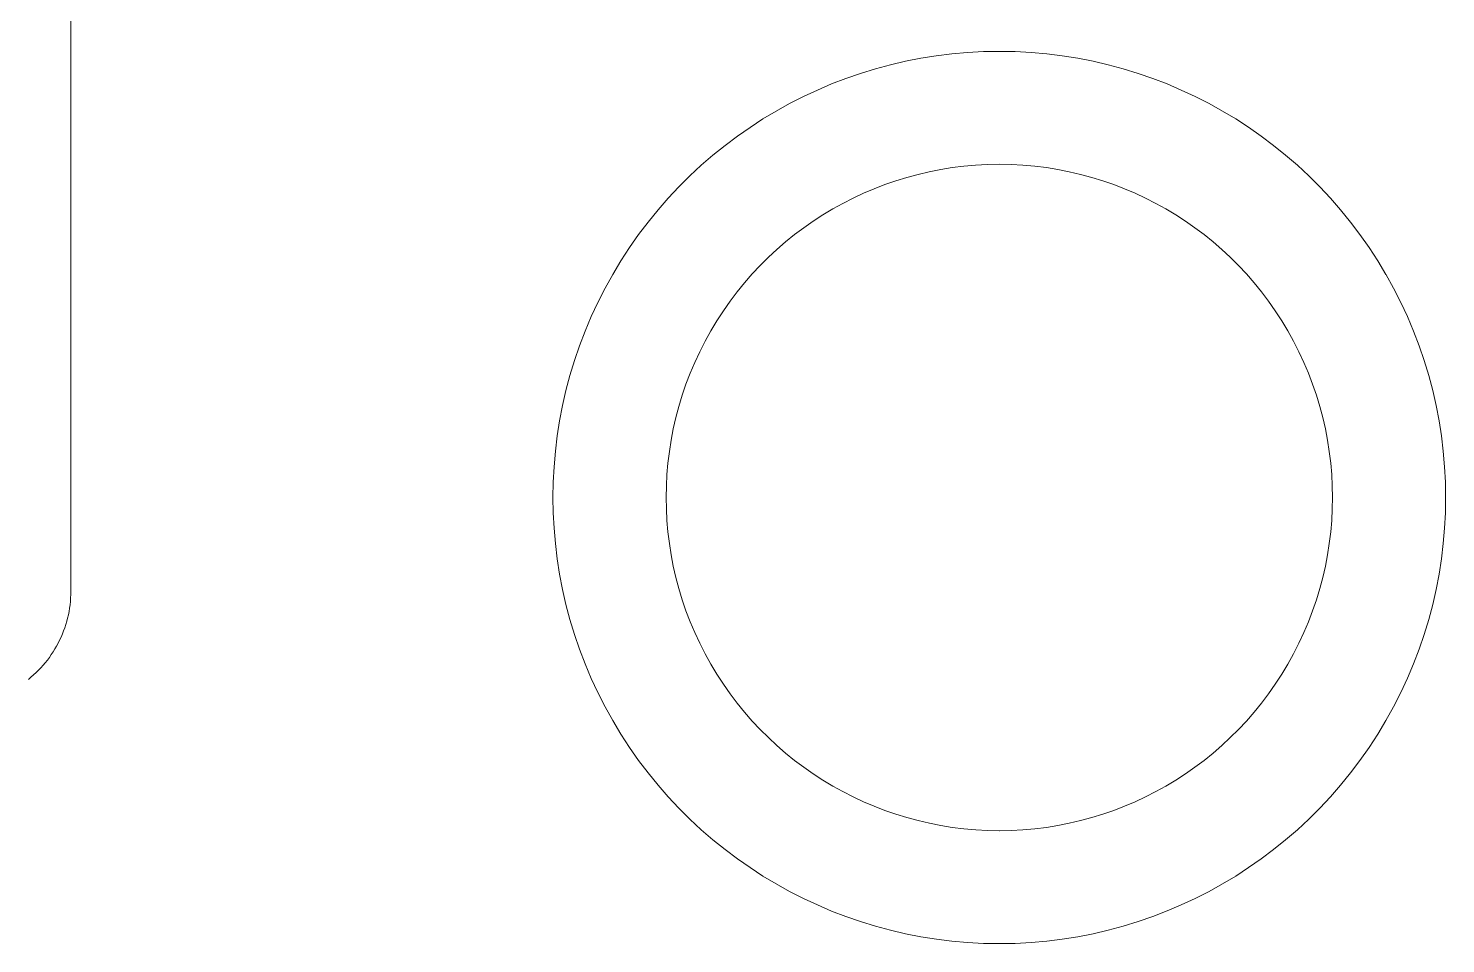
# Model space of a CAD drawing. Header units: centimetres. Extents: x -75 to 51, y -4 to 64.
# Drawn here: x -0.204 to 3.638, y -3.904 to -1.423 of the extents above; entities that cross this region are included whole.
import ezdxf

# ---------------------------------------------------------------- set-up
doc = ezdxf.new("R2010")
doc.units = ezdxf.units.CM
doc.header["$MEASUREMENT"] = 0
doc.layers.add('layer 1', color=7, linetype='Continuous')

msp = doc.modelspace()

# ---------------------------------------------------------------- linework, layer by layer
at = {"layer": 'layer 1', "color": 1, "lineweight": 20}
for points in [[(-0.0885, 2.03473), (-0.0885, 2.03473), (-0.0885, -2.9484), (-0.0885, -2.9484)], [(2.42792, -1.4857), (2.42792, -1.4857), (2.42792, -1.4857), (2.42792, -1.4857)], [(2.42792, -1.79178), (2.42792, -1.79178), (2.42792, -1.79178), (2.42792, -1.79178)]]:
    msp.add_open_spline(points, degree=3, dxfattribs=at)
for points in [[(2.42792, -1.4857), (2.42792, -1.4857), (2.38482, -1.48646), (2.38482, -1.48646), (2.38482, -1.48646), (2.38482, -1.48646), (2.34198, -1.48872), (2.34198, -1.48872), (2.34198, -1.48872), (2.34198, -1.48872), (2.29942, -1.49247), (2.29942, -1.49247), (2.29942, -1.49247), (2.29942, -1.49247), (2.25718, -1.4977), (2.25718, -1.4977), (2.25718, -1.4977), (2.25718, -1.4977), (2.21529, -1.5044), (2.21529, -1.5044), (2.21529, -1.5044), (2.21529, -1.5044), (2.17378, -1.51254), (2.17378, -1.51254), (2.17378, -1.51254), (2.17378, -1.51254), (2.13269, -1.5221), (2.13269, -1.5221), (2.13269, -1.5221), (2.13269, -1.5221), (2.09205, -1.53306), (2.09205, -1.53306), (2.09205, -1.53306), (2.09205, -1.53306), (2.0519, -1.5454), (2.0519, -1.5454), (2.0519, -1.5454), (2.0519, -1.5454), (2.01227, -1.55911), (2.01227, -1.55911), (2.01227, -1.55911), (2.01227, -1.55911), (1.97319, -1.57416), (1.97319, -1.57416), (1.97319, -1.57416), (1.97319, -1.57416), (1.9347, -1.59054), (1.9347, -1.59054), (1.9347, -1.59054), (1.9347, -1.59054), (1.89683, -1.60822), (1.89683, -1.60822), (1.89683, -1.60822), (1.89683, -1.60822), (1.85961, -1.62719), (1.85961, -1.62719), (1.85961, -1.62719), (1.85961, -1.62719), (1.82308, -1.64743), (1.82308, -1.64743), (1.82308, -1.64743), (1.82308, -1.64743), (1.78727, -1.66892), (1.78727, -1.66892), (1.78727, -1.66892), (1.78727, -1.66892), (1.75221, -1.69164), (1.75221, -1.69164), (1.75221, -1.69164), (1.75221, -1.69164), (1.71794, -1.71557), (1.71794, -1.71557), (1.71794, -1.71557), (1.71794, -1.71557), (1.68449, -1.74069), (1.68449, -1.74069), (1.68449, -1.74069), (1.68449, -1.74069), (1.65189, -1.76698), (1.65189, -1.76698), (1.65189, -1.76698), (1.65189, -1.76698), (1.62018, -1.79442), (1.62018, -1.79442), (1.62018, -1.79442), (1.62018, -1.79442), (1.58939, -1.82299), (1.58939, -1.82299), (1.58939, -1.82299), (1.58939, -1.82299), (1.55955, -1.85267), (1.55955, -1.85267), (1.55955, -1.85267), (1.55955, -1.85267), (1.53069, -1.88345), (1.53069, -1.88345), (1.53069, -1.88345), (1.53069, -1.88345), (1.50287, -1.9153), (1.50287, -1.9153), (1.50287, -1.9153), (1.50287, -1.9153), (1.47609, -1.94821), (1.47609, -1.94821), (1.47609, -1.94821), (1.47609, -1.94821), (1.45041, -1.98215), (1.45041, -1.98215), (1.45041, -1.98215), (1.45041, -1.98215), (1.42583, -2.01711), (1.42583, -2.01711), (1.42583, -2.01711), (1.42583, -2.01711), (1.40241, -2.05307), (1.40241, -2.05307), (1.40241, -2.05307), (1.40241, -2.05307), (1.38019, -2.09001), (1.38019, -2.09001)], [(3.4756, -2.08997), (3.4756, -2.08997), (3.45338, -2.05303), (3.45338, -2.05303), (3.45338, -2.05303), (3.45338, -2.05303), (3.42997, -2.01707), (3.42997, -2.01707), (3.42997, -2.01707), (3.42997, -2.01707), (3.40539, -1.98211), (3.40539, -1.98211), (3.40539, -1.98211), (3.40539, -1.98211), (3.37971, -1.94817), (3.37971, -1.94817), (3.37971, -1.94817), (3.37971, -1.94817), (3.35293, -1.91526), (3.35293, -1.91526), (3.35293, -1.91526), (3.35293, -1.91526), (3.32511, -1.88341), (3.32511, -1.88341), (3.32511, -1.88341), (3.32511, -1.88341), (3.29628, -1.85263), (3.29628, -1.85263), (3.29628, -1.85263), (3.29628, -1.85263), (3.26644, -1.82295), (3.26644, -1.82295), (3.26644, -1.82295), (3.26644, -1.82295), (3.23565, -1.79438), (3.23565, -1.79438), (3.23565, -1.79438), (3.23565, -1.79438), (3.20394, -1.76694), (3.20394, -1.76694), (3.20394, -1.76694), (3.20394, -1.76694), (3.17134, -1.74065), (3.17134, -1.74065), (3.17134, -1.74065), (3.17134, -1.74065), (3.13789, -1.71553), (3.13789, -1.71553), (3.13789, -1.71553), (3.13789, -1.71553), (3.10362, -1.6916), (3.10362, -1.6916), (3.10362, -1.6916), (3.10362, -1.6916), (3.06856, -1.66888), (3.06856, -1.66888), (3.06856, -1.66888), (3.06856, -1.66888), (3.03275, -1.64739), (3.03275, -1.64739), (3.03275, -1.64739), (3.03275, -1.64739), (2.99622, -1.62715), (2.99622, -1.62715), (2.99622, -1.62715), (2.99622, -1.62715), (2.959, -1.60818), (2.959, -1.60818), (2.959, -1.60818), (2.959, -1.60818), (2.92113, -1.5905), (2.92113, -1.5905), (2.92113, -1.5905), (2.92113, -1.5905), (2.88264, -1.57412), (2.88264, -1.57412), (2.88264, -1.57412), (2.88264, -1.57412), (2.84356, -1.55907), (2.84356, -1.55907), (2.84356, -1.55907), (2.84356, -1.55907), (2.80393, -1.54536), (2.80393, -1.54536), (2.80393, -1.54536), (2.80393, -1.54536), (2.76378, -1.53302), (2.76378, -1.53302), (2.76378, -1.53302), (2.76378, -1.53302), (2.72315, -1.52206), (2.72315, -1.52206), (2.72315, -1.52206), (2.72315, -1.52206), (2.68206, -1.5125), (2.68206, -1.5125), (2.68206, -1.5125), (2.68206, -1.5125), (2.64056, -1.50436), (2.64056, -1.50436), (2.64056, -1.50436), (2.64056, -1.50436), (2.59867, -1.49766), (2.59867, -1.49766), (2.59867, -1.49766), (2.59867, -1.49766), (2.55643, -1.49243), (2.55643, -1.49243), (2.55643, -1.49243), (2.55643, -1.49243), (2.51387, -1.48868), (2.51387, -1.48868), (2.51387, -1.48868), (2.51387, -1.48868), (2.47103, -1.48642), (2.47103, -1.48642), (2.47103, -1.48642), (2.47103, -1.48642), (2.42793, -1.48566), (2.42793, -1.48566)], [(2.42792, -1.79178), (2.42792, -1.79178), (2.39575, -1.79237), (2.39575, -1.79237), (2.39575, -1.79237), (2.39575, -1.79237), (2.36376, -1.79409), (2.36376, -1.79409), (2.36376, -1.79409), (2.36376, -1.79409), (2.33199, -1.79691), (2.33199, -1.79691), (2.33199, -1.79691), (2.33199, -1.79691), (2.30046, -1.80084), (2.30046, -1.80084), (2.30046, -1.80084), (2.30046, -1.80084), (2.26919, -1.80585), (2.26919, -1.80585), (2.26919, -1.80585), (2.26919, -1.80585), (2.23821, -1.81194), (2.23821, -1.81194), (2.23821, -1.81194), (2.23821, -1.81194), (2.20754, -1.81909), (2.20754, -1.81909), (2.20754, -1.81909), (2.20754, -1.81909), (2.17721, -1.82729), (2.17721, -1.82729), (2.17721, -1.82729), (2.17721, -1.82729), (2.14725, -1.83652), (2.14725, -1.83652), (2.14725, -1.83652), (2.14725, -1.83652), (2.11768, -1.84677), (2.11768, -1.84677), (2.11768, -1.84677), (2.11768, -1.84677), (2.08851, -1.85802), (2.08851, -1.85802), (2.08851, -1.85802), (2.08851, -1.85802), (2.05977, -1.87026), (2.05977, -1.87026), (2.05977, -1.87026), (2.05977, -1.87026), (2.03152, -1.88348), (2.03152, -1.88348), (2.03152, -1.88348), (2.03152, -1.88348), (2.00373, -1.89765), (2.00373, -1.89765), (2.00373, -1.89765), (2.00373, -1.89765), (1.97646, -1.91277), (1.97646, -1.91277), (1.97646, -1.91277), (1.97646, -1.91277), (1.94974, -1.92882), (1.94974, -1.92882), (1.94974, -1.92882), (1.94974, -1.92882), (1.92357, -1.94579), (1.92357, -1.94579), (1.92357, -1.94579), (1.92357, -1.94579), (1.89798, -1.96366), (1.89798, -1.96366), (1.89798, -1.96366), (1.89798, -1.96366), (1.873, -1.98242), (1.873, -1.98242), (1.873, -1.98242), (1.873, -1.98242), (1.84867, -2.00205), (1.84867, -2.00205), (1.84867, -2.00205), (1.84867, -2.00205), (1.82501, -2.02254), (1.82501, -2.02254), (1.82501, -2.02254), (1.82501, -2.02254), (1.80202, -2.04388), (1.80202, -2.04388), (1.80202, -2.04388), (1.80202, -2.04388), (1.77977, -2.06605), (1.77977, -2.06605), (1.77977, -2.06605), (1.77977, -2.06605), (1.75825, -2.08903), (1.75825, -2.08903), (1.75825, -2.08903), (1.75825, -2.08903), (1.73747, -2.11281), (1.73747, -2.11281), (1.73747, -2.11281), (1.73747, -2.11281), (1.71748, -2.13738), (1.71748, -2.13738), (1.71748, -2.13738), (1.71748, -2.13738), (1.69832, -2.16273), (1.69832, -2.16273), (1.69832, -2.16273), (1.69832, -2.16273), (1.67999, -2.18883), (1.67999, -2.18883), (1.67999, -2.18883), (1.67999, -2.18883), (1.66251, -2.21568), (1.66251, -2.21568), (1.66251, -2.21568), (1.66251, -2.21568), (1.64592, -2.24326), (1.64592, -2.24326)], [(3.20988, -2.24324), (3.20988, -2.24324), (3.19329, -2.21566), (3.19329, -2.21566), (3.19329, -2.21566), (3.19329, -2.21566), (3.17581, -2.18881), (3.17581, -2.18881), (3.17581, -2.18881), (3.17581, -2.18881), (3.15748, -2.16271), (3.15748, -2.16271), (3.15748, -2.16271), (3.15748, -2.16271), (3.13832, -2.13736), (3.13832, -2.13736), (3.13832, -2.13736), (3.13832, -2.13736), (3.11833, -2.11279), (3.11833, -2.11279), (3.11833, -2.11279), (3.11833, -2.11279), (3.09758, -2.089), (3.09758, -2.089), (3.09758, -2.089), (3.09758, -2.089), (3.07606, -2.06602), (3.07606, -2.06602), (3.07606, -2.06602), (3.07606, -2.06602), (3.05381, -2.04385), (3.05381, -2.04385), (3.05381, -2.04385), (3.05381, -2.04385), (3.03082, -2.02251), (3.03082, -2.02251), (3.03082, -2.02251), (3.03082, -2.02251), (3.00716, -2.00202), (3.00716, -2.00202), (3.00716, -2.00202), (3.00716, -2.00202), (2.98283, -1.98239), (2.98283, -1.98239), (2.98283, -1.98239), (2.98283, -1.98239), (2.95785, -1.96363), (2.95785, -1.96363), (2.95785, -1.96363), (2.95785, -1.96363), (2.93226, -1.94576), (2.93226, -1.94576), (2.93226, -1.94576), (2.93226, -1.94576), (2.90609, -1.92879), (2.90609, -1.92879), (2.90609, -1.92879), (2.90609, -1.92879), (2.87937, -1.91274), (2.87937, -1.91274), (2.87937, -1.91274), (2.87937, -1.91274), (2.8521, -1.89762), (2.8521, -1.89762), (2.8521, -1.89762), (2.8521, -1.89762), (2.82431, -1.88345), (2.82431, -1.88345), (2.82431, -1.88345), (2.82431, -1.88345), (2.79606, -1.87023), (2.79606, -1.87023), (2.79606, -1.87023), (2.79606, -1.87023), (2.76732, -1.85799), (2.76732, -1.85799), (2.76732, -1.85799), (2.76732, -1.85799), (2.73815, -1.84674), (2.73815, -1.84674), (2.73815, -1.84674), (2.73815, -1.84674), (2.70858, -1.83649), (2.70858, -1.83649), (2.70858, -1.83649), (2.70858, -1.83649), (2.67862, -1.82726), (2.67862, -1.82726), (2.67862, -1.82726), (2.67862, -1.82726), (2.64829, -1.81906), (2.64829, -1.81906), (2.64829, -1.81906), (2.64829, -1.81906), (2.61762, -1.81191), (2.61762, -1.81191), (2.61762, -1.81191), (2.61762, -1.81191), (2.58664, -1.80582), (2.58664, -1.80582), (2.58664, -1.80582), (2.58664, -1.80582), (2.55537, -1.80081), (2.55537, -1.80081), (2.55537, -1.80081), (2.55537, -1.80081), (2.52384, -1.79688), (2.52384, -1.79688), (2.52384, -1.79688), (2.52384, -1.79688), (2.49207, -1.79406), (2.49207, -1.79406), (2.49207, -1.79406), (2.49207, -1.79406), (2.46009, -1.79234), (2.46009, -1.79234), (2.46009, -1.79234), (2.46009, -1.79234), (2.42792, -1.79175), (2.42792, -1.79175)], [(1.38023, -2.08997), (1.38023, -2.08997), (1.35933, -2.12767), (1.35933, -2.12767), (1.35933, -2.12767), (1.35933, -2.12767), (1.33989, -2.16591), (1.33989, -2.16591), (1.33989, -2.16591), (1.33989, -2.16591), (1.32186, -2.20465), (1.32186, -2.20465), (1.32186, -2.20465), (1.32186, -2.20465), (1.3053, -2.24386), (1.3053, -2.24386), (1.3053, -2.24386), (1.3053, -2.24386), (1.29018, -2.28349), (1.29018, -2.28349), (1.29018, -2.28349), (1.29018, -2.28349), (1.2765, -2.32351), (1.2765, -2.32351), (1.2765, -2.32351), (1.2765, -2.32351), (1.26426, -2.36388), (1.26426, -2.36388), (1.26426, -2.36388), (1.26426, -2.36388), (1.25346, -2.40456), (1.25346, -2.40456), (1.25346, -2.40456), (1.25346, -2.40456), (1.24409, -2.44551), (1.24409, -2.44551), (1.24409, -2.44551), (1.24409, -2.44551), (1.23616, -2.48669), (1.23616, -2.48669), (1.23616, -2.48669), (1.23616, -2.48669), (1.22967, -2.52806), (1.22967, -2.52806), (1.22967, -2.52806), (1.22967, -2.52806), (1.22462, -2.56959), (1.22462, -2.56959), (1.22462, -2.56959), (1.22462, -2.56959), (1.22101, -2.61123), (1.22101, -2.61123), (1.22101, -2.61123), (1.22101, -2.61123), (1.21887, -2.65295), (1.21887, -2.65295), (1.21887, -2.65295), (1.21887, -2.65295), (1.21828, -2.69471), (1.21828, -2.69471), (1.21828, -2.69471), (1.21828, -2.69471), (1.21887, -2.73647), (1.21887, -2.73647), (1.21887, -2.73647), (1.21887, -2.73647), (1.22101, -2.77819), (1.22101, -2.77819), (1.22101, -2.77819), (1.22101, -2.77819), (1.22462, -2.81983), (1.22462, -2.81983), (1.22462, -2.81983), (1.22462, -2.81983), (1.22967, -2.86136), (1.22967, -2.86136), (1.22967, -2.86136), (1.22967, -2.86136), (1.23616, -2.90273), (1.23616, -2.90273), (1.23616, -2.90273), (1.23616, -2.90273), (1.24409, -2.94391), (1.24409, -2.94391), (1.24409, -2.94391), (1.24409, -2.94391), (1.25346, -2.98486), (1.25346, -2.98486), (1.25346, -2.98486), (1.25346, -2.98486), (1.26426, -3.02554), (1.26426, -3.02554), (1.26426, -3.02554), (1.26426, -3.02554), (1.2765, -3.06591), (1.2765, -3.06591), (1.2765, -3.06591), (1.2765, -3.06591), (1.29018, -3.10593), (1.29018, -3.10593), (1.29018, -3.10593), (1.29018, -3.10593), (1.3053, -3.14556), (1.3053, -3.14556), (1.3053, -3.14556), (1.3053, -3.14556), (1.32186, -3.18477), (1.32186, -3.18477), (1.32186, -3.18477), (1.32186, -3.18477), (1.33989, -3.22351), (1.33989, -3.22351), (1.33989, -3.22351), (1.33989, -3.22351), (1.35933, -3.26175), (1.35933, -3.26175), (1.35933, -3.26175), (1.35933, -3.26175), (1.38023, -3.29945), (1.38023, -3.29945)], [(3.4756, -3.29944), (3.4756, -3.29944), (3.49651, -3.26174), (3.49651, -3.26174), (3.49651, -3.26174), (3.49651, -3.26174), (3.51598, -3.2235), (3.51598, -3.2235), (3.51598, -3.2235), (3.51598, -3.2235), (3.53398, -3.18476), (3.53398, -3.18476), (3.53398, -3.18476), (3.53398, -3.18476), (3.55054, -3.14555), (3.55054, -3.14555), (3.55054, -3.14555), (3.55054, -3.14555), (3.56566, -3.10592), (3.56566, -3.10592), (3.56566, -3.10592), (3.56566, -3.10592), (3.57934, -3.0659), (3.57934, -3.0659), (3.57934, -3.0659), (3.57934, -3.0659), (3.59158, -3.02553), (3.59158, -3.02553), (3.59158, -3.02553), (3.59158, -3.02553), (3.60238, -2.98485), (3.60238, -2.98485), (3.60238, -2.98485), (3.60238, -2.98485), (3.61175, -2.9439), (3.61175, -2.9439), (3.61175, -2.9439), (3.61175, -2.9439), (3.61968, -2.90272), (3.61968, -2.90272), (3.61968, -2.90272), (3.61968, -2.90272), (3.62617, -2.86135), (3.62617, -2.86135), (3.62617, -2.86135), (3.62617, -2.86135), (3.63122, -2.81982), (3.63122, -2.81982), (3.63122, -2.81982), (3.63122, -2.81982), (3.63483, -2.77818), (3.63483, -2.77818), (3.63483, -2.77818), (3.63483, -2.77818), (3.63697, -2.73646), (3.63697, -2.73646), (3.63697, -2.73646), (3.63697, -2.73646), (3.63756, -2.6947), (3.63756, -2.6947), (3.63756, -2.6947), (3.63756, -2.6947), (3.63697, -2.65294), (3.63697, -2.65294), (3.63697, -2.65294), (3.63697, -2.65294), (3.63483, -2.61122), (3.63483, -2.61122), (3.63483, -2.61122), (3.63483, -2.61122), (3.63122, -2.56958), (3.63122, -2.56958), (3.63122, -2.56958), (3.63122, -2.56958), (3.62617, -2.52805), (3.62617, -2.52805), (3.62617, -2.52805), (3.62617, -2.52805), (3.61968, -2.48668), (3.61968, -2.48668), (3.61968, -2.48668), (3.61968, -2.48668), (3.61175, -2.4455), (3.61175, -2.4455), (3.61175, -2.4455), (3.61175, -2.4455), (3.60238, -2.40455), (3.60238, -2.40455), (3.60238, -2.40455), (3.60238, -2.40455), (3.59158, -2.36387), (3.59158, -2.36387), (3.59158, -2.36387), (3.59158, -2.36387), (3.57934, -2.3235), (3.57934, -2.3235), (3.57934, -2.3235), (3.57934, -2.3235), (3.56566, -2.28348), (3.56566, -2.28348), (3.56566, -2.28348), (3.56566, -2.28348), (3.55054, -2.24385), (3.55054, -2.24385), (3.55054, -2.24385), (3.55054, -2.24385), (3.53398, -2.20464), (3.53398, -2.20464), (3.53398, -2.20464), (3.53398, -2.20464), (3.51598, -2.1659), (3.51598, -2.1659), (3.51598, -2.1659), (3.51598, -2.1659), (3.49651, -2.12766), (3.49651, -2.12766), (3.49651, -2.12766), (3.49651, -2.12766), (3.4756, -2.08996), (3.4756, -2.08996)], [(1.64596, -2.24324), (1.64596, -2.24324), (1.63035, -2.27139), (1.63035, -2.27139), (1.63035, -2.27139), (1.63035, -2.27139), (1.61584, -2.29994), (1.61584, -2.29994), (1.61584, -2.29994), (1.61584, -2.29994), (1.6024, -2.32887), (1.6024, -2.32887), (1.6024, -2.32887), (1.6024, -2.32887), (1.59003, -2.35814), (1.59003, -2.35814), (1.59003, -2.35814), (1.59003, -2.35814), (1.57874, -2.38773), (1.57874, -2.38773), (1.57874, -2.38773), (1.57874, -2.38773), (1.56852, -2.41761), (1.56852, -2.41761), (1.56852, -2.41761), (1.56852, -2.41761), (1.55937, -2.44775), (1.55937, -2.44775), (1.55937, -2.44775), (1.55937, -2.44775), (1.55133, -2.47812), (1.55133, -2.47812), (1.55133, -2.47812), (1.55133, -2.47812), (1.54436, -2.50869), (1.54436, -2.50869), (1.54436, -2.50869), (1.54436, -2.50869), (1.53845, -2.53943), (1.53845, -2.53943), (1.53845, -2.53943), (1.53845, -2.53943), (1.53361, -2.57032), (1.53361, -2.57032), (1.53361, -2.57032), (1.53361, -2.57032), (1.52984, -2.60132), (1.52984, -2.60132), (1.52984, -2.60132), (1.52984, -2.60132), (1.52708, -2.63241), (1.52708, -2.63241), (1.52708, -2.63241), (1.52708, -2.63241), (1.52555, -2.66355), (1.52555, -2.66355), (1.52555, -2.66355), (1.52555, -2.66355), (1.52496, -2.69472), (1.52496, -2.69472), (1.52496, -2.69472), (1.52496, -2.69472), (1.52555, -2.72589), (1.52555, -2.72589), (1.52555, -2.72589), (1.52555, -2.72589), (1.52708, -2.75703), (1.52708, -2.75703), (1.52708, -2.75703), (1.52708, -2.75703), (1.52984, -2.78812), (1.52984, -2.78812), (1.52984, -2.78812), (1.52984, -2.78812), (1.53361, -2.81912), (1.53361, -2.81912), (1.53361, -2.81912), (1.53361, -2.81912), (1.53845, -2.85), (1.53845, -2.85), (1.53845, -2.85), (1.53845, -2.85), (1.54436, -2.88074), (1.54436, -2.88074), (1.54436, -2.88074), (1.54436, -2.88074), (1.55133, -2.91131), (1.55133, -2.91131), (1.55133, -2.91131), (1.55133, -2.91131), (1.55937, -2.94168), (1.55937, -2.94168), (1.55937, -2.94168), (1.55937, -2.94168), (1.56852, -2.97182), (1.56852, -2.97182), (1.56852, -2.97182), (1.56852, -2.97182), (1.57874, -3.0017), (1.57874, -3.0017), (1.57874, -3.0017), (1.57874, -3.0017), (1.59003, -3.03129), (1.59003, -3.03129), (1.59003, -3.03129), (1.59003, -3.03129), (1.6024, -3.06056), (1.6024, -3.06056), (1.6024, -3.06056), (1.6024, -3.06056), (1.61584, -3.08948), (1.61584, -3.08948), (1.61584, -3.08948), (1.61584, -3.08948), (1.63035, -3.11803), (1.63035, -3.11803), (1.63035, -3.11803), (1.63035, -3.11803), (1.64596, -3.14618), (1.64596, -3.14618)], [(3.20988, -3.14617), (3.20988, -3.14617), (3.22546, -3.11802), (3.22546, -3.11802), (3.22546, -3.11802), (3.22546, -3.11802), (3.23997, -3.08947), (3.23997, -3.08947), (3.23997, -3.08947), (3.23997, -3.08947), (3.25341, -3.06054), (3.25341, -3.06054), (3.25341, -3.06054), (3.25341, -3.06054), (3.26578, -3.03127), (3.26578, -3.03127), (3.26578, -3.03127), (3.26578, -3.03127), (3.27707, -3.00168), (3.27707, -3.00168), (3.27707, -3.00168), (3.27707, -3.00168), (3.28729, -2.9718), (3.28729, -2.9718), (3.28729, -2.9718), (3.28729, -2.9718), (3.29644, -2.94166), (3.29644, -2.94166), (3.29644, -2.94166), (3.29644, -2.94166), (3.30452, -2.91129), (3.30452, -2.91129), (3.30452, -2.91129), (3.30452, -2.91129), (3.31149, -2.88072), (3.31149, -2.88072), (3.31149, -2.88072), (3.31149, -2.88072), (3.3174, -2.84998), (3.3174, -2.84998), (3.3174, -2.84998), (3.3174, -2.84998), (3.32224, -2.8191), (3.32224, -2.8191), (3.32224, -2.8191), (3.32224, -2.8191), (3.32601, -2.7881), (3.32601, -2.7881), (3.32601, -2.7881), (3.32601, -2.7881), (3.32877, -2.75701), (3.32877, -2.75701), (3.32877, -2.75701), (3.32877, -2.75701), (3.3303, -2.72587), (3.3303, -2.72587), (3.3303, -2.72587), (3.3303, -2.72587), (3.33089, -2.6947), (3.33089, -2.6947), (3.33089, -2.6947), (3.33089, -2.6947), (3.3303, -2.66353), (3.3303, -2.66353), (3.3303, -2.66353), (3.3303, -2.66353), (3.32877, -2.63239), (3.32877, -2.63239), (3.32877, -2.63239), (3.32877, -2.63239), (3.32601, -2.6013), (3.32601, -2.6013), (3.32601, -2.6013), (3.32601, -2.6013), (3.32224, -2.5703), (3.32224, -2.5703), (3.32224, -2.5703), (3.32224, -2.5703), (3.3174, -2.53942), (3.3174, -2.53942), (3.3174, -2.53942), (3.3174, -2.53942), (3.31149, -2.50868), (3.31149, -2.50868), (3.31149, -2.50868), (3.31149, -2.50868), (3.30452, -2.47811), (3.30452, -2.47811), (3.30452, -2.47811), (3.30452, -2.47811), (3.29644, -2.44774), (3.29644, -2.44774), (3.29644, -2.44774), (3.29644, -2.44774), (3.28729, -2.4176), (3.28729, -2.4176), (3.28729, -2.4176), (3.28729, -2.4176), (3.27707, -2.38772), (3.27707, -2.38772), (3.27707, -2.38772), (3.27707, -2.38772), (3.26578, -2.35813), (3.26578, -2.35813), (3.26578, -2.35813), (3.26578, -2.35813), (3.25341, -2.32886), (3.25341, -2.32886), (3.25341, -2.32886), (3.25341, -2.32886), (3.23997, -2.29994), (3.23997, -2.29994), (3.23997, -2.29994), (3.23997, -2.29994), (3.22546, -2.27139), (3.22546, -2.27139), (3.22546, -2.27139), (3.22546, -2.27139), (3.20988, -2.24324), (3.20988, -2.24324)], [(-0.20363, -3.18762), (-0.20363, -3.18762), (-0.19647, -3.18171), (-0.19647, -3.18171), (-0.19647, -3.18171), (-0.19647, -3.18171), (-0.1895, -3.17562), (-0.1895, -3.17562), (-0.1895, -3.17562), (-0.1895, -3.17562), (-0.18274, -3.16934), (-0.18274, -3.16934), (-0.18274, -3.16934), (-0.18274, -3.16934), (-0.17619, -3.16286), (-0.17619, -3.16286), (-0.17619, -3.16286), (-0.17619, -3.16286), (-0.16985, -3.15621), (-0.16985, -3.15621), (-0.16985, -3.15621), (-0.16985, -3.15621), (-0.16373, -3.14938), (-0.16373, -3.14938), (-0.16373, -3.14938), (-0.16373, -3.14938), (-0.15781, -3.14241), (-0.15781, -3.14241), (-0.15781, -3.14241), (-0.15781, -3.14241), (-0.15213, -3.13524), (-0.15213, -3.13524), (-0.15213, -3.13524), (-0.15213, -3.13524), (-0.14669, -3.12793), (-0.14669, -3.12793), (-0.14669, -3.12793), (-0.14669, -3.12793), (-0.14142, -3.12049), (-0.14142, -3.12049), (-0.14142, -3.12049), (-0.14142, -3.12049), (-0.13646, -3.1129), (-0.13646, -3.1129), (-0.13646, -3.1129), (-0.13646, -3.1129), (-0.13167, -3.10516), (-0.13167, -3.10516), (-0.13167, -3.10516), (-0.13167, -3.10516), (-0.12714, -3.09729), (-0.12714, -3.09729), (-0.12714, -3.09729), (-0.12714, -3.09729), (-0.12283, -3.0893), (-0.12283, -3.0893), (-0.12283, -3.0893), (-0.12283, -3.0893), (-0.11877, -3.08119), (-0.11877, -3.08119), (-0.11877, -3.08119), (-0.11877, -3.08119), (-0.11496, -3.07296), (-0.11496, -3.07296), (-0.11496, -3.07296), (-0.11496, -3.07296), (-0.11141, -3.0646), (-0.11141, -3.0646), (-0.11141, -3.0646), (-0.11141, -3.0646), (-0.10807, -3.05615), (-0.10807, -3.05615), (-0.10807, -3.05615), (-0.10807, -3.05615), (-0.10499, -3.04758), (-0.10499, -3.04758), (-0.10499, -3.04758), (-0.10499, -3.04758), (-0.10225, -3.03892), (-0.10225, -3.03892), (-0.10225, -3.03892), (-0.10225, -3.03892), (-0.09977, -3.03017), (-0.09977, -3.03017), (-0.09977, -3.03017), (-0.09977, -3.03017), (-0.09729, -3.02136), (-0.09729, -3.02136), (-0.09729, -3.02136), (-0.09729, -3.02136), (-0.09515, -3.01245), (-0.09515, -3.01245), (-0.09515, -3.01245), (-0.09515, -3.01245), (-0.09334, -3.00348), (-0.09334, -3.00348), (-0.09334, -3.00348), (-0.09334, -3.00348), (-0.09184, -2.99445), (-0.09184, -2.99445), (-0.09184, -2.99445), (-0.09184, -2.99445), (-0.09063, -2.98536), (-0.09063, -2.98536), (-0.09063, -2.98536), (-0.09063, -2.98536), (-0.08973, -2.9762), (-0.08973, -2.9762), (-0.08973, -2.9762), (-0.08973, -2.9762), (-0.08914, -2.96699), (-0.08914, -2.96699), (-0.08914, -2.96699), (-0.08914, -2.96699), (-0.08855, -2.95775), (-0.08855, -2.95775), (-0.08855, -2.95775), (-0.08855, -2.95775), (-0.08855, -2.94847), (-0.08855, -2.94847)], [(1.64596, -3.14617), (1.64596, -3.14617), (1.66255, -3.17375), (1.66255, -3.17375), (1.66255, -3.17375), (1.66255, -3.17375), (1.68003, -3.2006), (1.68003, -3.2006), (1.68003, -3.2006), (1.68003, -3.2006), (1.69836, -3.2267), (1.69836, -3.2267), (1.69836, -3.2267), (1.69836, -3.2267), (1.71752, -3.25205), (1.71752, -3.25205), (1.71752, -3.25205), (1.71752, -3.25205), (1.73751, -3.27662), (1.73751, -3.27662), (1.73751, -3.27662), (1.73751, -3.27662), (1.75829, -3.3004), (1.75829, -3.3004), (1.75829, -3.3004), (1.75829, -3.3004), (1.77981, -3.32338), (1.77981, -3.32338), (1.77981, -3.32338), (1.77981, -3.32338), (1.80206, -3.34555), (1.80206, -3.34555), (1.80206, -3.34555), (1.80206, -3.34555), (1.82505, -3.36689), (1.82505, -3.36689), (1.82505, -3.36689), (1.82505, -3.36689), (1.84871, -3.38738), (1.84871, -3.38738), (1.84871, -3.38738), (1.84871, -3.38738), (1.87304, -3.40701), (1.87304, -3.40701), (1.87304, -3.40701), (1.87304, -3.40701), (1.89802, -3.42577), (1.89802, -3.42577), (1.89802, -3.42577), (1.89802, -3.42577), (1.92361, -3.44364), (1.92361, -3.44364), (1.92361, -3.44364), (1.92361, -3.44364), (1.94978, -3.46061), (1.94978, -3.46061), (1.94978, -3.46061), (1.94978, -3.46061), (1.9765, -3.47666), (1.9765, -3.47666), (1.9765, -3.47666), (1.9765, -3.47666), (2.00377, -3.49178), (2.00377, -3.49178), (2.00377, -3.49178), (2.00377, -3.49178), (2.03156, -3.50595), (2.03156, -3.50595), (2.03156, -3.50595), (2.03156, -3.50595), (2.05981, -3.51917), (2.05981, -3.51917), (2.05981, -3.51917), (2.05981, -3.51917), (2.08855, -3.53141), (2.08855, -3.53141), (2.08855, -3.53141), (2.08855, -3.53141), (2.11772, -3.54266), (2.11772, -3.54266), (2.11772, -3.54266), (2.11772, -3.54266), (2.14729, -3.55291), (2.14729, -3.55291), (2.14729, -3.55291), (2.14729, -3.55291), (2.17725, -3.56214), (2.17725, -3.56214), (2.17725, -3.56214), (2.17725, -3.56214), (2.20758, -3.57034), (2.20758, -3.57034), (2.20758, -3.57034), (2.20758, -3.57034), (2.23825, -3.57749), (2.23825, -3.57749), (2.23825, -3.57749), (2.23825, -3.57749), (2.26923, -3.58358), (2.26923, -3.58358), (2.26923, -3.58358), (2.26923, -3.58358), (2.3005, -3.58859), (2.3005, -3.58859), (2.3005, -3.58859), (2.3005, -3.58859), (2.33203, -3.59252), (2.33203, -3.59252), (2.33203, -3.59252), (2.33203, -3.59252), (2.3638, -3.59534), (2.3638, -3.59534), (2.3638, -3.59534), (2.3638, -3.59534), (2.39578, -3.59706), (2.39578, -3.59706), (2.39578, -3.59706), (2.39578, -3.59706), (2.42795, -3.59765), (2.42795, -3.59765)], [(2.42792, -3.59763), (2.42792, -3.59763), (2.46009, -3.59704), (2.46009, -3.59704), (2.46009, -3.59704), (2.46009, -3.59704), (2.49208, -3.59532), (2.49208, -3.59532), (2.49208, -3.59532), (2.49208, -3.59532), (2.52385, -3.5925), (2.52385, -3.5925), (2.52385, -3.5925), (2.52385, -3.5925), (2.55539, -3.58857), (2.55539, -3.58857), (2.55539, -3.58857), (2.55539, -3.58857), (2.58666, -3.58356), (2.58666, -3.58356), (2.58666, -3.58356), (2.58666, -3.58356), (2.61764, -3.57747), (2.61764, -3.57747), (2.61764, -3.57747), (2.61764, -3.57747), (2.64831, -3.57032), (2.64831, -3.57032), (2.64831, -3.57032), (2.64831, -3.57032), (2.67864, -3.56213), (2.67864, -3.56213), (2.67864, -3.56213), (2.67864, -3.56213), (2.7086, -3.5529), (2.7086, -3.5529), (2.7086, -3.5529), (2.7086, -3.5529), (2.73817, -3.54265), (2.73817, -3.54265), (2.73817, -3.54265), (2.73817, -3.54265), (2.76734, -3.5314), (2.76734, -3.5314), (2.76734, -3.5314), (2.76734, -3.5314), (2.79608, -3.51916), (2.79608, -3.51916), (2.79608, -3.51916), (2.79608, -3.51916), (2.82433, -3.50594), (2.82433, -3.50594), (2.82433, -3.50594), (2.82433, -3.50594), (2.85212, -3.49177), (2.85212, -3.49177), (2.85212, -3.49177), (2.85212, -3.49177), (2.87939, -3.47665), (2.87939, -3.47665), (2.87939, -3.47665), (2.87939, -3.47665), (2.90611, -3.4606), (2.90611, -3.4606), (2.90611, -3.4606), (2.90611, -3.4606), (2.93228, -3.44363), (2.93228, -3.44363), (2.93228, -3.44363), (2.93228, -3.44363), (2.95787, -3.42576), (2.95787, -3.42576), (2.95787, -3.42576), (2.95787, -3.42576), (2.98285, -3.407), (2.98285, -3.407), (2.98285, -3.407), (2.98285, -3.407), (3.00718, -3.38737), (3.00718, -3.38737), (3.00718, -3.38737), (3.00718, -3.38737), (3.03084, -3.36688), (3.03084, -3.36688), (3.03084, -3.36688), (3.03084, -3.36688), (3.05383, -3.34554), (3.05383, -3.34554), (3.05383, -3.34554), (3.05383, -3.34554), (3.07608, -3.32337), (3.07608, -3.32337), (3.07608, -3.32337), (3.07608, -3.32337), (3.0976, -3.30039), (3.0976, -3.30039), (3.0976, -3.30039), (3.0976, -3.30039), (3.11835, -3.2766), (3.11835, -3.2766), (3.11835, -3.2766), (3.11835, -3.2766), (3.13834, -3.25203), (3.13834, -3.25203), (3.13834, -3.25203), (3.13834, -3.25203), (3.1575, -3.22668), (3.1575, -3.22668), (3.1575, -3.22668), (3.1575, -3.22668), (3.17584, -3.20058), (3.17584, -3.20058), (3.17584, -3.20058), (3.17584, -3.20058), (3.19332, -3.17373), (3.19332, -3.17373), (3.19332, -3.17373), (3.19332, -3.17373), (3.20991, -3.14615), (3.20991, -3.14615)], [(1.38023, -3.29944), (1.38023, -3.29944), (1.40245, -3.33638), (1.40245, -3.33638), (1.40245, -3.33638), (1.40245, -3.33638), (1.42586, -3.37234), (1.42586, -3.37234), (1.42586, -3.37234), (1.42586, -3.37234), (1.45044, -3.4073), (1.45044, -3.4073), (1.45044, -3.4073), (1.45044, -3.4073), (1.47612, -3.44124), (1.47612, -3.44124), (1.47612, -3.44124), (1.47612, -3.44124), (1.5029, -3.47415), (1.5029, -3.47415), (1.5029, -3.47415), (1.5029, -3.47415), (1.53072, -3.506), (1.53072, -3.506), (1.53072, -3.506), (1.53072, -3.506), (1.55958, -3.53678), (1.55958, -3.53678), (1.55958, -3.53678), (1.55958, -3.53678), (1.58942, -3.56646), (1.58942, -3.56646), (1.58942, -3.56646), (1.58942, -3.56646), (1.62021, -3.59503), (1.62021, -3.59503), (1.62021, -3.59503), (1.62021, -3.59503), (1.65192, -3.62247), (1.65192, -3.62247), (1.65192, -3.62247), (1.65192, -3.62247), (1.68452, -3.64876), (1.68452, -3.64876), (1.68452, -3.64876), (1.68452, -3.64876), (1.71797, -3.67388), (1.71797, -3.67388), (1.71797, -3.67388), (1.71797, -3.67388), (1.75224, -3.69781), (1.75224, -3.69781), (1.75224, -3.69781), (1.75224, -3.69781), (1.7873, -3.72053), (1.7873, -3.72053), (1.7873, -3.72053), (1.7873, -3.72053), (1.82311, -3.74202), (1.82311, -3.74202), (1.82311, -3.74202), (1.82311, -3.74202), (1.85964, -3.76226), (1.85964, -3.76226), (1.85964, -3.76226), (1.85964, -3.76226), (1.89686, -3.78123), (1.89686, -3.78123), (1.89686, -3.78123), (1.89686, -3.78123), (1.93473, -3.79891), (1.93473, -3.79891), (1.93473, -3.79891), (1.93473, -3.79891), (1.97322, -3.81529), (1.97322, -3.81529), (1.97322, -3.81529), (1.97322, -3.81529), (2.0123, -3.83034), (2.0123, -3.83034), (2.0123, -3.83034), (2.0123, -3.83034), (2.05193, -3.84405), (2.05193, -3.84405), (2.05193, -3.84405), (2.05193, -3.84405), (2.09208, -3.85639), (2.09208, -3.85639), (2.09208, -3.85639), (2.09208, -3.85639), (2.13271, -3.86735), (2.13271, -3.86735), (2.13271, -3.86735), (2.13271, -3.86735), (2.1738, -3.87691), (2.1738, -3.87691), (2.1738, -3.87691), (2.1738, -3.87691), (2.21531, -3.88505), (2.21531, -3.88505), (2.21531, -3.88505), (2.21531, -3.88505), (2.2572, -3.89175), (2.2572, -3.89175), (2.2572, -3.89175), (2.2572, -3.89175), (2.29944, -3.89698), (2.29944, -3.89698), (2.29944, -3.89698), (2.29944, -3.89698), (2.342, -3.90073), (2.342, -3.90073), (2.342, -3.90073), (2.342, -3.90073), (2.38484, -3.90299), (2.38484, -3.90299), (2.38484, -3.90299), (2.38484, -3.90299), (2.42794, -3.90375), (2.42794, -3.90375)], [(2.42792, -3.90371), (2.42792, -3.90371), (2.47102, -3.90295), (2.47102, -3.90295), (2.47102, -3.90295), (2.47102, -3.90295), (2.51387, -3.90069), (2.51387, -3.90069), (2.51387, -3.90069), (2.51387, -3.90069), (2.55643, -3.89694), (2.55643, -3.89694), (2.55643, -3.89694), (2.55643, -3.89694), (2.59867, -3.89171), (2.59867, -3.89171), (2.59867, -3.89171), (2.59867, -3.89171), (2.64056, -3.88501), (2.64056, -3.88501), (2.64056, -3.88501), (2.64056, -3.88501), (2.68206, -3.87687), (2.68206, -3.87687), (2.68206, -3.87687), (2.68206, -3.87687), (2.72315, -3.86731), (2.72315, -3.86731), (2.72315, -3.86731), (2.72315, -3.86731), (2.76378, -3.85635), (2.76378, -3.85635), (2.76378, -3.85635), (2.76378, -3.85635), (2.80393, -3.84401), (2.80393, -3.84401), (2.80393, -3.84401), (2.80393, -3.84401), (2.84356, -3.8303), (2.84356, -3.8303), (2.84356, -3.8303), (2.84356, -3.8303), (2.88264, -3.81525), (2.88264, -3.81525), (2.88264, -3.81525), (2.88264, -3.81525), (2.92113, -3.79887), (2.92113, -3.79887), (2.92113, -3.79887), (2.92113, -3.79887), (2.959, -3.78119), (2.959, -3.78119), (2.959, -3.78119), (2.959, -3.78119), (2.99622, -3.76222), (2.99622, -3.76222), (2.99622, -3.76222), (2.99622, -3.76222), (3.03275, -3.74198), (3.03275, -3.74198), (3.03275, -3.74198), (3.03275, -3.74198), (3.06856, -3.72049), (3.06856, -3.72049), (3.06856, -3.72049), (3.06856, -3.72049), (3.10362, -3.69777), (3.10362, -3.69777), (3.10362, -3.69777), (3.10362, -3.69777), (3.13789, -3.67384), (3.13789, -3.67384), (3.13789, -3.67384), (3.13789, -3.67384), (3.17134, -3.64872), (3.17134, -3.64872), (3.17134, -3.64872), (3.17134, -3.64872), (3.20394, -3.62243), (3.20394, -3.62243), (3.20394, -3.62243), (3.20394, -3.62243), (3.23565, -3.59499), (3.23565, -3.59499), (3.23565, -3.59499), (3.23565, -3.59499), (3.26644, -3.56642), (3.26644, -3.56642), (3.26644, -3.56642), (3.26644, -3.56642), (3.29628, -3.53674), (3.29628, -3.53674), (3.29628, -3.53674), (3.29628, -3.53674), (3.32511, -3.50596), (3.32511, -3.50596), (3.32511, -3.50596), (3.32511, -3.50596), (3.35293, -3.47411), (3.35293, -3.47411), (3.35293, -3.47411), (3.35293, -3.47411), (3.37971, -3.4412), (3.37971, -3.4412), (3.37971, -3.4412), (3.37971, -3.4412), (3.40539, -3.40726), (3.40539, -3.40726), (3.40539, -3.40726), (3.40539, -3.40726), (3.42997, -3.3723), (3.42997, -3.3723), (3.42997, -3.3723), (3.42997, -3.3723), (3.45339, -3.33634), (3.45339, -3.33634), (3.45339, -3.33634), (3.45339, -3.33634), (3.47561, -3.2994), (3.47561, -3.2994)]]:
    msp.add_open_spline(points, degree=3, knots=[0, 0, 0, 0, 0.0322581, 0.0322581, 0.0322581, 0.0322581, 0.0645161, 0.0645161, 0.0645161, 0.0645161, 0.0967742, 0.0967742, 0.0967742, 0.0967742, 0.1290323, 0.1290323, 0.1290323, 0.1290323, 0.1612903, 0.1612903, 0.1612903, 0.1612903, 0.1935484, 0.1935484, 0.1935484, 0.1935484, 0.2258065, 0.2258065, 0.2258065, 0.2258065, 0.2580645, 0.2580645, 0.2580645, 0.2580645, 0.2903226, 0.2903226, 0.2903226, 0.2903226, 0.3225806, 0.3225806, 0.3225806, 0.3225806, 0.3548387, 0.3548387, 0.3548387, 0.3548387, 0.3870968, 0.3870968, 0.3870968, 0.3870968, 0.4193548, 0.4193548, 0.4193548, 0.4193548, 0.4516129, 0.4516129, 0.4516129, 0.4516129, 0.483871, 0.483871, 0.483871, 0.483871, 0.516129, 0.516129, 0.516129, 0.516129, 0.5483871, 0.5483871, 0.5483871, 0.5483871, 0.5806452, 0.5806452, 0.5806452, 0.5806452, 0.6129032, 0.6129032, 0.6129032, 0.6129032, 0.6451613, 0.6451613, 0.6451613, 0.6451613, 0.6774194, 0.6774194, 0.6774194, 0.6774194, 0.7096774, 0.7096774, 0.7096774, 0.7096774, 0.7419355, 0.7419355, 0.7419355, 0.7419355, 0.7741935, 0.7741935, 0.7741935, 0.7741935, 0.8064516, 0.8064516, 0.8064516, 0.8064516, 0.8387097, 0.8387097, 0.8387097, 0.8387097, 0.8709677, 0.8709677, 0.8709677, 0.8709677, 0.9032258, 0.9032258, 0.9032258, 0.9032258, 0.9354839, 0.9354839, 0.9354839, 0.9354839, 1, 1, 1, 1], dxfattribs=at)

doc.saveas('drawing.dxf')
